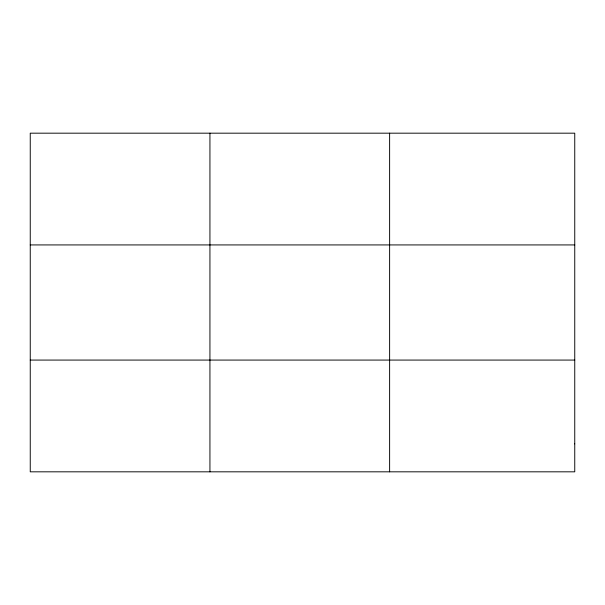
<?xml version="1.0" encoding="UTF-8"?>
<svg xmlns="http://www.w3.org/2000/svg" width="605" height="605" viewBox="0 0 605 605"><rect width="100%" height="100%" fill="white"/><g stroke="black" fill="none" stroke-linecap="round" stroke-linejoin="round"><path stroke-width="0.91" d="M209.935 133.176L209.935 471.824M389.62 133.176L389.62 471.824M30.25 244.927L574.75 244.927M30.25 360.073L574.75 360.073M574.75 443.889L574.75 471.824L30.25 471.824L30.25 133.176L574.75 133.176L574.75 443.889"/></g></svg>
